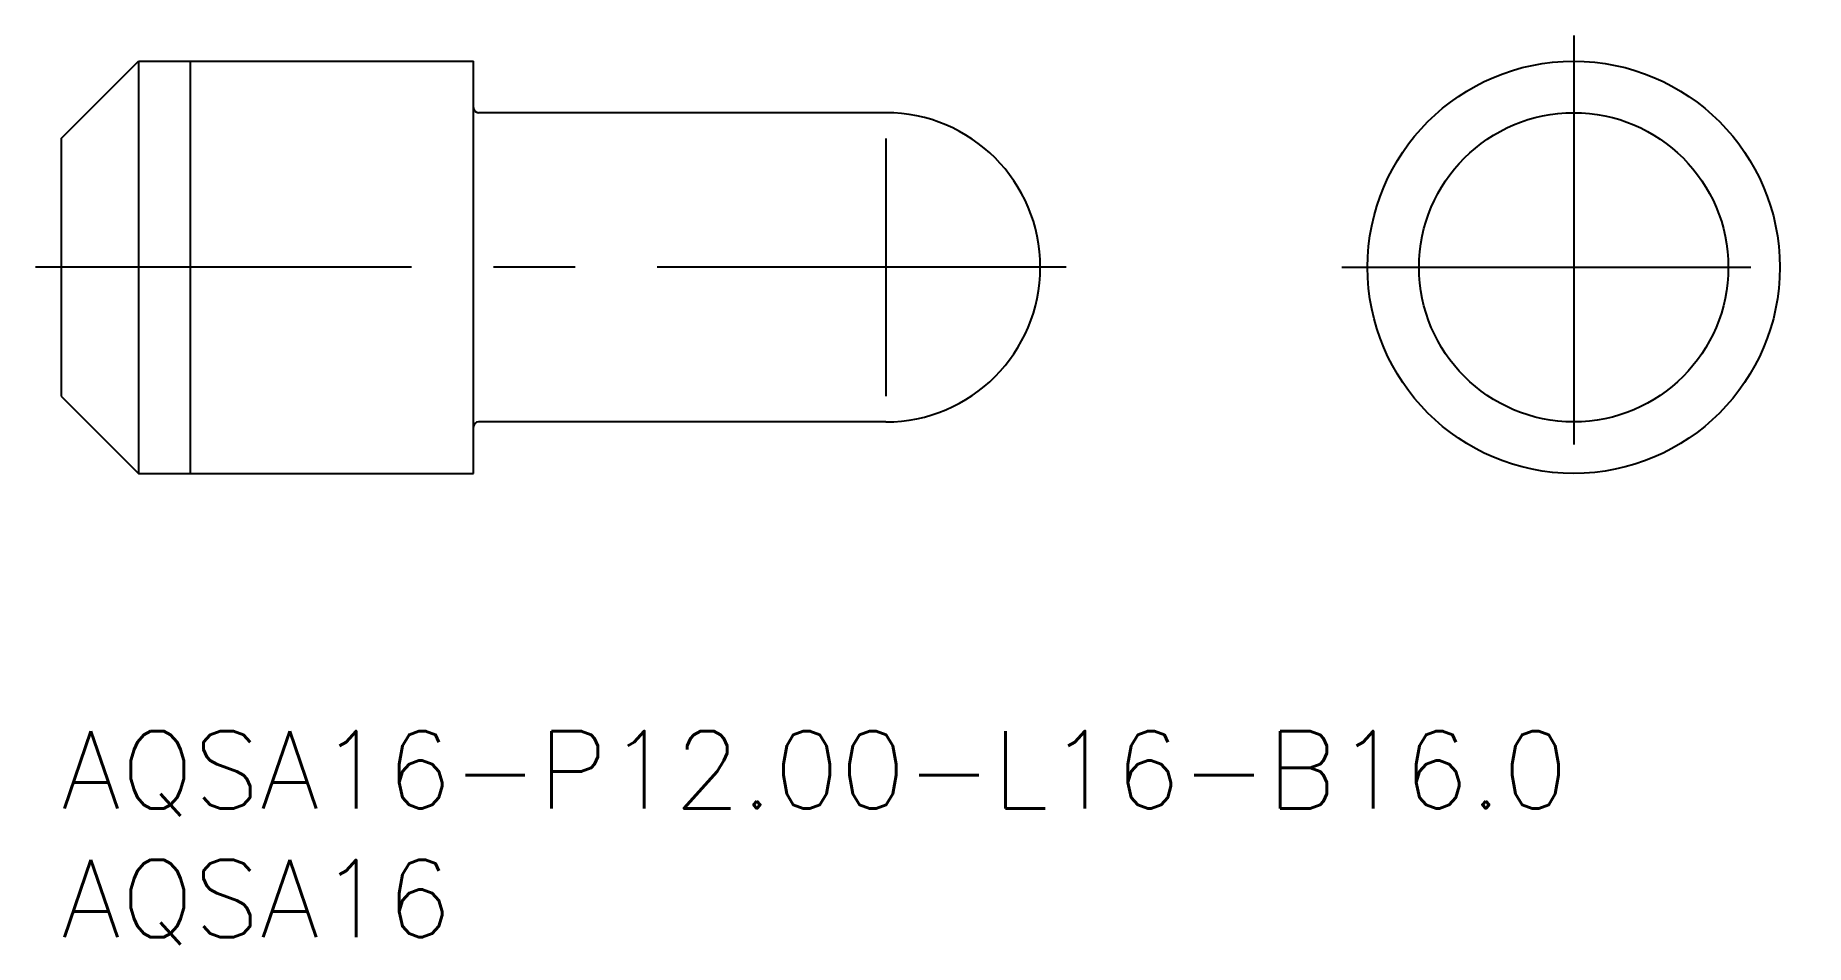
# Model space of a CAD drawing. Extents: x -1 to 67.7, y -8.3 to 27.
import ezdxf

# ---------------------------------------------------------------- set-up
doc = ezdxf.new("R2010")
doc.units = 0
doc.header["$LTSCALE"] = 0.5
doc.linetypes.add('CENTER', pattern=[50.8, 31.75, -6.35, 6.35, -6.35])
for name, color, linetype in [('MSM_CENTER', 1, 'CENTER'), ('MSM_CONTINUOUS', 7, 'CONTINUOUS'), ('MSM_NARROW', 5, 'CONTINUOUS'), ('MSM_PART_NUMBER', 7, 'CONTINUOUS')]:
    doc.layers.add(name, color=color, linetype=linetype)
doc.styles.get("Standard").update_dxf_attribs({"font": 'txt.shx', "height": 1.5, "bigfont": 'bigfont.shx'})

# ---------------------------------------------------------------- blocks, each defined once
blk = doc.blocks.new('*U15')
at = {"layer": 'MSM_PART_NUMBER'}
blk.add_text('AQSA16-P12.00-L16-B16.0', height=3, dxfattribs=at).set_placement((0, -3))
blk = doc.blocks.new('*U16')
at = {"layer": 'MSM_PART_NUMBER'}
blk.add_text('AQSA16', height=3, dxfattribs=at).set_placement((0, -8))

msp = doc.modelspace()

# ---------------------------------------------------------------- linework, layer by layer
at = {"layer": 'MSM_CENTER'}
for p, q in [((58.7, 27), (58.7, 9)), ((39, 18), (-1, 18)), ((49.7, 18), (67.7, 18))]:
    msp.add_line(p, q, dxfattribs=at)
at = {"layer": 'MSM_CONTINUOUS'}
for p, q in [((0, 23), (3, 26)), ((3, 26), (16, 26)), ((3, 26), (3, 10)), ((16, 10), (16, 26)), ((32, 24), (16.2, 24)), ((0, 23), (0, 13)), ((0, 13), (3, 10)), ((32, 12), (16.2, 12)), ((3, 10), (16, 10))]:
    msp.add_line(p, q, dxfattribs=at)
for radius in [8, 6]:
    msp.add_circle((58.7, 18), radius, dxfattribs=at)
for centre, radius, start, end in [((16.2, 24.2), 0.2, 180, 270), ((32, 18), 6, 270, 90), ((16.2, 11.8), 0.2, 90, 180)]:
    msp.add_arc(centre, radius, start, end, dxfattribs=at)
at = {"layer": 'MSM_NARROW'}
for p, q in [((5, 26), (5, 10)), ((32, 23), (32, 13))]:
    msp.add_line(p, q, dxfattribs=at)

# ---------------------------------------------------------------- block references
at = {"layer": 'MSM_CONTINUOUS'}
for name in ['*U15', '*U16']:
    msp.add_blockref(name, (0, 0), dxfattribs=at)

doc.saveas('drawing.dxf')
